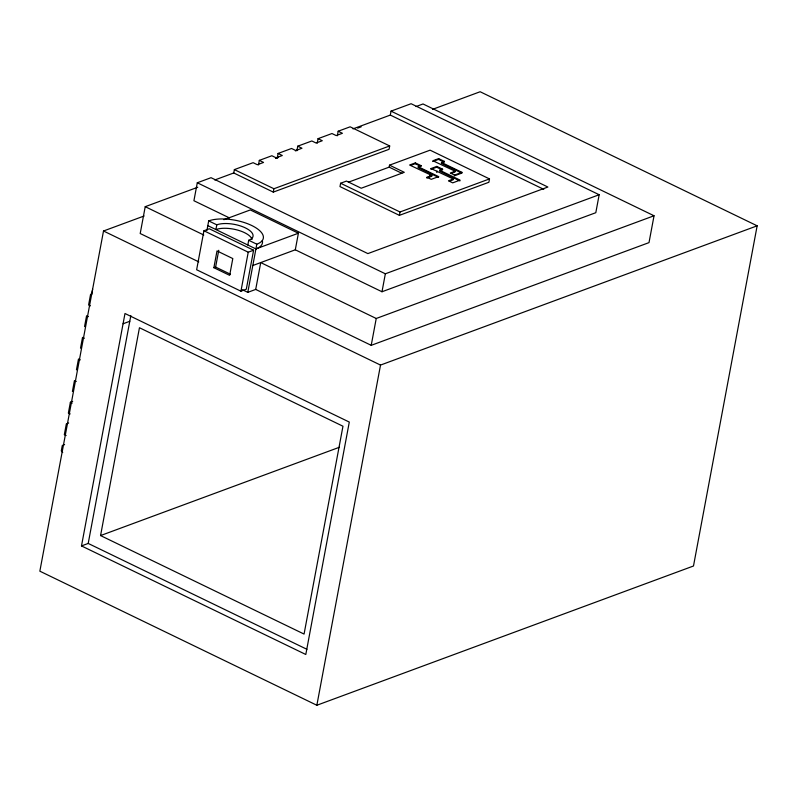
<?xml version="1.0" encoding="UTF-8"?>
<svg xmlns="http://www.w3.org/2000/svg" width="797" height="797" viewBox="0 0 797 797"><rect width="100%" height="100%" fill="white"/><g stroke="black" fill="none" stroke-linecap="round" stroke-linejoin="round"><path stroke-width="1.2" d="M72.686 401.389L70.395 402.236L68.373 413.045L70.186 413.922M72.417 391.427L74.44 380.627L76.253 381.504M76.462 369.818L78.485 359.009L80.298 359.885M80.507 348.199L82.529 337.4L84.343 338.277M84.552 326.591L86.574 315.781L88.387 316.658M144.108 215.997L103.51 231L39.85 571.18L316.857 705.255L693.49 566L757.15 225.82L480.143 91.745L432.522 109.358M92.651 289.261L91.645 294.661L90.619 294.173L88.597 304.982L90.41 305.859M81.493 545.925L124.99 313.51L349.295 422.071L305.799 654.486L81.493 545.925L88.208 543.444L306.925 649.306M197.756 187.255L145.223 206.682L140.202 233.521L198.762 261.864M88.208 543.444L130.847 315.592M100.561 535.574L139.455 327.736L342.969 426.226L304.065 634.073L100.561 535.574L339.392 447.266M353.001 128.875L390.311 115.077L391.048 111.132L547.888 187.036L367.875 253.595L211.036 177.691L197.287 182.772L193.92 200.734L229.436 217.92M203.932 230.761L196.64 269.755L240.933 291.194L246.303 289.211L253.595 250.218L209.302 228.779L203.932 230.761L248.236 252.201L253.595 250.218M206.911 230.472L208.694 220.908A31.103 12.553 10.6 0 1 251.762 225.521A31.103 12.553 10.6 0 1 256.803 244.191L247.797 292.35L242.198 289.64M208.694 220.908L216.794 224.824L215.907 229.566A20.632 8.329 10.6 0 1 237.406 230.024A20.632 8.329 10.6 0 1 252.061 239.449M213.875 267.702L217.013 250.925L232.804 258.567L229.656 275.344L213.875 267.702L215.618 267.065L230.353 274.188M215.618 267.065L218.757 250.278M214.762 179.983L233.74 172.969L234.368 169.612L253.117 162.678L257.361 164.73L263.568 162.439L259.324 160.386L258.467 164.949M247.817 245.008L248.704 240.266A20.632 8.329 10.6 0 0 245.356 227.882A20.632 8.329 10.6 0 0 216.794 224.824M240.933 291.194L248.236 252.201M277.217 158.015L278.073 153.452L291.543 148.471L295.787 150.523L301.993 148.232L297.749 146.18L296.892 150.743M273.291 192.107L273.919 188.75L389.683 145.951L389.056 149.308L273.291 192.107L233.74 172.969M255.707 289.421L260.729 262.582L376.234 318.481L654.038 215.768L649.007 242.617L371.213 345.33L255.707 289.421L247.797 292.35M252.818 265.511L295.298 249.8L298.407 233.222L250.298 209.94L223.887 219.703M317.196 143.231L318.053 138.668L331.97 133.527L336.214 135.58L342.421 133.288L338.177 131.226L337.32 135.789M389.524 165.158L404.288 172.311L361.23 188.231L346.466 181.078L340.618 183.24L339.99 186.598L399.397 215.349L488.87 182.274L489.497 178.917L430.091 150.165L389.524 165.158L389.155 167.141L348.419 182.194M371.213 345.33L376.234 318.481M381.992 291.752L385.349 273.799L599.165 194.737L595.807 212.699L381.992 291.752L295.298 249.8M399.397 215.349L400.024 211.992L489.497 178.917M410.594 165.387L415.207 163.684L415.357 162.887L421.135 165.686L420.985 166.473M316.857 705.255L380.518 365.076L757.15 225.82M418.246 166.752L418.096 167.539L438.47 177.402L438.619 176.605L418.246 166.752L421.135 165.686M431.825 175.499L426.993 177.283L426.843 178.07L431.675 176.286L431.825 175.499L409.588 165.019L415.357 162.887M431.057 168.536L430.908 169.323L436.676 167.191L442.445 169.99L442.594 169.193L436.826 166.404L431.057 168.536L453.294 179.006L453.144 179.793L449.279 181.228M436.676 167.191L436.826 166.404M438.499 159.4L438.649 158.613L444.417 161.402L444.278 162.199L438.499 159.4L432.731 161.532M436.686 172.122L436.826 171.325M437.015 171.993L437.164 171.206M442.594 169.193L439.715 170.259L439.565 171.056L459.929 180.909M441.538 162.478L441.389 163.265L461.762 173.118L461.901 172.331L441.538 162.478L444.417 161.402M438.649 158.613L432.881 160.745L455.117 171.216L454.967 172.013L451.102 173.437M461.901 172.331L454.529 175.061L454.38 175.848L461.762 173.118M391.048 111.132L411.103 103.72L599.165 194.737M259.324 160.386L271.867 155.744L276.111 157.806L282.317 155.505L278.073 153.452M297.749 146.18L311.846 140.969L316.09 143.022L322.297 140.73L318.053 138.668M338.177 131.226L350.132 126.813L389.683 145.951M275.802 158.105L278.103 157.248M295.358 150.872L297.66 150.015M275.961 158.344L278.292 157.477M357.664 128.138L361.161 126.843M416.024 106.559L423.028 103.969L654.038 215.768M438.619 176.605L431.237 179.335L426.993 177.283M455.117 171.216L450.285 173.009L454.529 175.061M207.808 225.641L255.917 248.923L298.407 233.222M453.294 179.006L448.462 180.789L452.706 182.852L460.078 180.122L439.715 170.259M123.067 323.771L129.781 321.291M68.642 422.998L66.35 423.845L64.328 434.654L66.141 435.531M64.597 444.616L62.305 445.463L61.299 450.863L62.714 452.537M390.311 115.077L543.783 189.357M415.207 163.684L420.019 166.005M429.523 175.25L431.675 176.286M389.155 167.141L401.808 173.258M340.618 183.24L400.024 211.992M234.368 169.612L273.919 188.75M197.287 182.772L385.349 273.799M248.704 240.266L256.803 244.191M145.223 206.682L203.783 235.015M103.51 231L380.518 365.076M70.395 402.236L72.208 403.113M262.313 240.545A31.103 12.553 10.6 0 1 255.917 248.923"/></g></svg>
